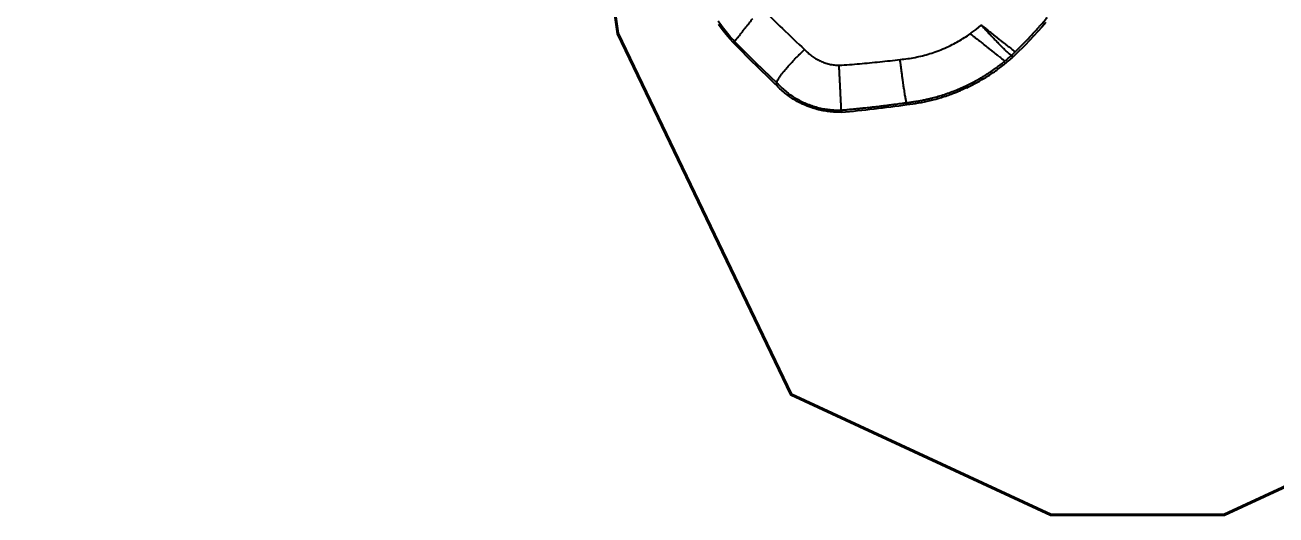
# Model space of a CAD drawing. Header units: millimetres. Extents: x 1145859089 to 1147511753, y -1047484727 to -1047247487.
# Drawn here: x 1146994914 to 1146995508, y -1047434644 to -1047434411 of the extents above; entities that cross this region are included whole.
import ezdxf
from ezdxf.xclip import XClip

# ---------------------------------------------------------------- set-up
doc = ezdxf.new("R2010")
doc.units = ezdxf.units.MM
doc.header["$LTSCALE"] = 100
doc.header["$MEASUREMENT"] = 0
doc.header["$XCLIPFRAME"] = 2
doc.layers.get('0').update_dxf_attribs({"linetype": 'CONTINUOUS'})
for name, color, linetype in [('XREF', 135, 'CONTINUOUS'), ('단지배치도$0$S240910', 33, 'CONTINUOUS'), ('단지배치도$0$W240910', 135, 'CONTINUOUS')]:
    doc.layers.add(name, color=color, linetype=linetype)
doc.styles.add('단지배치도$0$WS1', font='romans.shx', dxfattribs={"width": 0.8, "bigfont": 'whgtxt.shx'})

# ---------------------------------------------------------------- blocks, each defined once
blk = doc.blocks.new('단지배치도$0$zw$9902')
at = {"layer": '단지배치도$0$W240910', "linetype": 'ByBlock', "ltscale": 20}
for p, q in [((65506.17, -63044.36), (65504.42, -63042.02)), ((65626.67, -63044.24), (65629.11, -63042.19)), ((65657.96, -63043.13), (65656, -63045.31)), ((65659.9, -63040.94), (65657.96, -63043.13)), ((65507.98, -63046.65), (65506.17, -63044.36)), ((65509.87, -63048.89), (65507.98, -63046.65)), ((65511.35, -63050.55), (65509.87, -63048.89)), ((65511.35, -63050.55), (65511.93, -63050)), ((65511.93, -63050), (65511.94, -63050)), ((65511.93, -63050), (65511.93, -63050)), ((65511.94, -63050), (65511.95, -63050.01)), ((65511.95, -63050.01), (65511.97, -63050.03)), ((65511.97, -63050.03), (65511.99, -63050.04)), ((65511.99, -63050.04), (65512.01, -63050.06)), ((65512.01, -63050.06), (65512, -63050.08)), ((65512, -63050.08), (65521.94, -63059.95)), ((65652, -63049.58), (65649.96, -63051.68)), ((65654.01, -63047.46), (65652, -63049.58)), ((65656, -63045.31), (65654.01, -63047.46)), ((65513.21, -63052.44), (65511.35, -63050.55)), ((65515.54, -63054.78), (65513.21, -63052.44)), ((65517.87, -63057.11), (65515.54, -63054.78)), ((65643.48, -63056.66), (65645.28, -63054.91)), ((65646.13, -63055.51), (65644.17, -63057.41)), ((65649.96, -63051.68), (65647.9, -63053.76)), ((65520.21, -63059.44), (65517.87, -63057.11)), ((65522.56, -63061.75), (65520.21, -63059.44)), ((65521.94, -63059.95), (65532.15, -63069.77)), ((65524.91, -63064.06), (65522.56, -63061.75)), ((65644.17, -63057.41), (65643.48, -63056.66)), ((65644.13, -63057.44), (65644.17, -63057.41)), ((65527.28, -63066.35), (65524.91, -63064.06)), ((65529.65, -63068.64), (65527.28, -63066.35)), ((65531.5, -63070.41), (65529.65, -63068.64)), ((65531.5, -63070.41), (65532.15, -63069.77)), ((65532.14, -63069.76), (65532.15, -63069.77)), ((65622.52, -63071.82), (65619.03, -63073.39)), ((65593.72, -63079.04), (65593.84, -63080)), ((65562.72, -63083.56), (65562.66, -63082.6)), ((65578.3, -63081.98), (65578.15, -63081.99)), ((65578.45, -63081.96), (65578.3, -63081.98)), ((65583.75, -63081.33), (65580.14, -63081.76))]:
    blk.add_line(p, q, dxfattribs=at)
for centre, radius, start, end in [((65471.27, -62877.23), 248.7, 314.40151, 316.68587), ((65459.35, -62864.59), 267.09, 314.37266, 314.90496), ((65561.6, -63045.75), 37.83, 271.56526, 271.69927), ((65509.1, -62476.86), 609.06, 275.05069, 276.5102), ((65509.1, -62476.86), 609.06, 276.53842, 277.99802)]:
    blk.add_arc(centre, radius, start, end, dxfattribs=at)
for points, start_tangent, end_tangent in [([(65524.66, -63033.98), (65534.8, -63043.92), (65545.24, -63053.83)], (0.703978, -0.710222), (0.727695, -0.685901)), ([(65511.93, -63050), (65509.35, -63047.06), (65506.75, -63043.85), (65504.17, -63040.37)], (-0.674987, 0.73783), (-0.576455, 0.817129)), ([(65512.01, -63050.06), (65512.4, -63049.57), (65512.79, -63049.07), (65513.29, -63048.43), (65513.91, -63047.64), (65514.63, -63046.72), (65515.46, -63045.67), (65516.38, -63044.5), (65517.37, -63043.24), (65518.44, -63041.89), (65519.56, -63040.47), (65520.68, -63039.03)], (-0.285184, 0.958473), (0.706514, 0.707699)), ([(65629.11, -63042.19), (65630.5, -63043.28), (65632.09, -63044.53), (65633.22, -63045.42), (65634.2, -63046.19), (65635.03, -63046.85), (65635.63, -63047.32), (65636.22, -63047.78), (65636.79, -63048.23), (65637.34, -63048.67), (65637.88, -63049.09), (65639.13, -63050.07), (65640.26, -63050.96), (65641, -63051.54), (65641.69, -63052.08), (65642.32, -63052.58), (65643.17, -63053.24), (65643.87, -63053.8), (65644.45, -63054.25), (65644.88, -63054.59), (65645.28, -63054.91)], (0.788113, -0.615531), (0.767145, -0.641474)), ([(65640.69, -63054.27), (65639.58, -63053.17), (65638.34, -63051.92), (65636.98, -63050.54), (65635.5, -63049), (65634.71, -63048.18), (65633.88, -63047.31), (65633.03, -63046.4), (65632.25, -63045.57), (65631.24, -63044.49), (65630.15, -63043.32), (65629.11, -63042.19)], (-0.687293, 0.726381), (-0.744748, 0.667346)), ([(65652.23, -63047.84), (65655.39, -63044.42), (65656.18, -63043.55), (65656.43, -63043.27), (65656.8, -63042.85), (65657.26, -63042.33), (65658.52, -63040.91), (65660.55, -63038.55)], (0.685733, 0.727854), (0.64855, 0.761172)), ([(65590.62, -63058.58), (65594.23, -63058.15), (65597.76, -63057.55), (65601.29, -63056.76), (65604.78, -63055.79), (65608.19, -63054.63), (65611.86, -63053.16), (65615.41, -63051.48), (65618.34, -63049.9), (65621.17, -63048.17), (65623.92, -63046.31)], (0.993921, 0.110092), (0.716154, 0.697942)), ([(65623.92, -63046.31), (65624.88, -63045.61), (65625.76, -63044.94), (65626.67, -63044.24)], (0.643272, 0.765638), (0.789165, 0.614181)), ([(65623.92, -63046.31), (65624.24, -63046.56), (65624.79, -63046.99), (65625.35, -63047.43), (65625.9, -63047.86), (65626.44, -63048.29), (65627.05, -63048.77), (65627.56, -63049.17), (65628.31, -63049.76), (65629.07, -63050.36), (65629.93, -63051.03), (65630.45, -63051.44), (65630.98, -63051.86), (65631.66, -63052.39), (65632.32, -63052.91), (65632.91, -63053.37), (65633.45, -63053.8), (65634.02, -63054.25), (65634.58, -63054.69), (65635.13, -63055.12), (65635.78, -63055.64), (65636.45, -63056.16), (65637.07, -63056.65)], (0.615749, -0.787942), (0.785809, -0.618469)), ([(65532.14, -63069.76), (65532.19, -63069.07), (65532.42, -63068.51), (65532.8, -63067.82), (65533.11, -63067.32), (65533.48, -63066.76), (65533.91, -63066.16), (65534.67, -63065.15), (65535.55, -63064.05), (65536.15, -63063.32), (65536.81, -63062.55), (65537.52, -63061.74), (65538.69, -63060.45), (65539.95, -63059.09), (65540.54, -63058.47), (65541.17, -63057.82), (65541.84, -63057.14), (65542.55, -63056.43), (65542.91, -63056.07), (65543.29, -63055.7), (65544.13, -63054.88), (65545.24, -63053.83)], (-0.465436, 0.885081), (0.727282, 0.686339)), ([(65545.24, -63053.83), (65546.88, -63055.46), (65548.67, -63056.91), (65550.61, -63058.19), (65552.67, -63059.26), (65554.83, -63060.11), (65557.05, -63060.74), (65559.34, -63061.14), (65561.65, -63061.3)], (0.659637, -0.751584), (0.999537, -0.03042)), ([(65643.48, -63056.66), (65643.02, -63056.39), (65642.61, -63056.05), (65642.08, -63055.58), (65641.44, -63054.99), (65640.69, -63054.27)], (-0.999556, -0.029805), (-0.687293, 0.726381)), ([(65561.65, -63061.3), (65566.56, -63060.95), (65571.4, -63060.56), (65576.16, -63060.13), (65580.97, -63059.65), (65585.89, -63059.13), (65590.62, -63058.58)], (0.996203, 0.087064), (0.994347, 0.106177)), ([(65562.66, -63082.6), (65562.66, -63082.15), (65562.65, -63081.73), (65562.64, -63081.28), (65562.61, -63080.7), (65562.58, -63080.05), (65562.55, -63079.32), (65562.51, -63078.53), (65562.45, -63077.24), (65562.38, -63075.87), (65562.34, -63075.06), (65562.3, -63074.22), (65562.26, -63073.37), (65562.21, -63072.5), (65562.12, -63070.74), (65562.03, -63068.97), (65561.97, -63067.69), (65561.9, -63066.39), (65561.83, -63065.09), (65561.74, -63063.17), (65561.65, -63061.3)], (0.160969, 0.986959), (-0.052159, 0.998639)), ([(65593.72, -63079.04), (65593.54, -63078.52), (65593.42, -63077.97), (65593.28, -63077.24), (65593.12, -63076.36), (65592.94, -63075.29), (65592.74, -63074.05), (65592.52, -63072.64), (65592.38, -63071.68), (65592.22, -63070.62), (65592.03, -63069.29), (65591.87, -63068.1), (65591.74, -63067.17), (65591.58, -63066.01), (65591.34, -63064.17), (65591.11, -63062.45), (65590.99, -63061.52), (65590.84, -63060.37), (65590.72, -63059.34), (65590.62, -63058.58)], (-0.733087, 0.680135), (-0.119811, 0.992797)), ([(65620.36, -63071.72), (65623.17, -63070.4), (65625.67, -63069.12), (65626.13, -63068.88), (65626.57, -63068.64), (65626.99, -63068.41), (65627.38, -63068.19), (65627.75, -63067.98), (65628.1, -63067.78), (65628.43, -63067.59), (65629.28, -63067.09), (65629.93, -63066.7), (65630.4, -63066.42), (65630.74, -63066.21), (65631.1, -63065.99), (65631.41, -63065.79), (65632.03, -63065.39), (65633.27, -63064.59), (65635.7, -63062.91), (65636.24, -63062.52), (65636.64, -63062.23), (65637.49, -63061.59), (65637.89, -63061.29), (65638.23, -63061.03), (65638.68, -63060.68), (65639, -63060.43), (65639.51, -63060.03), (65639.92, -63059.7), (65640.43, -63059.29)], (0.912659, 0.408723), (0.772167, 0.63542)), ([(65622.23, -63071.95), (65625.81, -63070.17), (65630.68, -63067.42), (65635.38, -63064.36), (65639.88, -63061.02), (65644.13, -63057.44)], (0.904924, 0.425574), (0.744285, 0.667863)), ([(65637.07, -63056.65), (65637.49, -63056.98)], (0.785809, -0.618469), (0.605288, -0.796006)), ([(65637.49, -63056.98), (65638.29, -63057.61), (65639.01, -63058.17), (65639.58, -63058.63), (65640.01, -63058.96), (65640.43, -63059.29)], (0.605288, -0.796006), (0.879279, 0.476307)), ([(65640.43, -63059.29), (65641.96, -63057.99), (65642.73, -63057.33), (65643.1, -63057), (65643.48, -63056.66)], (0.772752, 0.634708), (0.743675, 0.668541)), ([(65544.66, -63079.92), (65543.04, -63079.14), (65540.49, -63077.73), (65538.05, -63076.14), (65535.73, -63074.39), (65533.54, -63072.47), (65531.55, -63070.47)], (-0.910642, 0.413197), (-0.678692, 0.734423)), ([(65532.14, -63069.76), (65534.15, -63071.77), (65536.3, -63073.64), (65538.57, -63075.36), (65540.97, -63076.91), (65543.46, -63078.29), (65546.05, -63079.48)], (0.678798, -0.734325), (0.921968, -0.387265)), ([(65593.72, -63079.04), (65594.33, -63078.96), (65595.18, -63078.86), (65596.16, -63078.72), (65596.89, -63078.62), (65597.51, -63078.52), (65598.26, -63078.4), (65599.01, -63078.27), (65600.72, -63077.96), (65602.66, -63077.56), (65604.4, -63077.16), (65605.95, -63076.78), (65608.66, -63076.04), (65611.64, -63075.11), (65614.59, -63074.08), (65617.5, -63072.95), (65620.36, -63071.72)], (0.993873, 0.110527), (0.912659, 0.408723)), ([(65593.84, -63080), (65599.39, -63079.2), (65604.87, -63078.05), (65610.28, -63076.57), (65615.58, -63074.76), (65619.35, -63073.25)], (0.993762, 0.11152), (0.919211, 0.393766)), ([(65546.05, -63079.48), (65548.69, -63080.48), (65551.4, -63081.3), (65554.18, -63081.92), (65555.38, -63082.13), (65556.58, -63082.3), (65557.79, -63082.43), (65559.01, -63082.53), (65560.23, -63082.59), (65561.41, -63082.61), (65562.66, -63082.6)], (0.921968, -0.387265), (0.999601, 0.028253)), ([(65562.66, -63082.6), (65563.47, -63082.52), (65564.41, -63082.44), (65565.49, -63082.34), (65566.73, -63082.22), (65568.03, -63082.1), (65569.11, -63081.99), (65569.7, -63081.93), (65570.19, -63081.88), (65570.67, -63081.84), (65571.61, -63081.74), (65572.53, -63081.64), (65573.7, -63081.52), (65575.13, -63081.37), (65576.62, -63081.2), (65578.32, -63081.01), (65580.09, -63080.8), (65581.63, -63080.62), (65582.93, -63080.46), (65584.01, -63080.33), (65584.85, -63080.22), (65585.46, -63080.15), (65585.9, -63080.09), (65586.68, -63079.99), (65587.2, -63079.92), (65587.82, -63079.84), (65588.92, -63079.7), (65590.15, -63079.53), (65591.2, -63079.39), (65592.15, -63079.26), (65592.99, -63079.14), (65593.72, -63079.04)], (0.996164, 0.087507), (0.990149, 0.140016)), ([(65562.63, -63083.56), (65559.81, -63083.53), (65556.91, -63083.31), (65554.03, -63082.87), (65551.19, -63082.24), (65548.4, -63081.4), (65544.66, -63079.92)], (-0.999627, -0.027316), (-0.931929, 0.36264))]:
    blk.add_spline(points, degree=3, dxfattribs=dict(at, start_tangent=start_tangent, end_tangent=end_tangent))
at = {"layer": '단지배치도$0$S240910', "style": '단지배치도$0$WS1', "width": 0.8}
blk.add_text('FH:32.00', height=1200, dxfattribs=at).set_placement((60354.83, -63274.83))
blk = doc.blocks.new('단지배치도')
blk.add_blockref('단지배치도$0$zw$9902', (141034.19, 142437.16))

msp = doc.modelspace()

# ---------------------------------------------------------------- block references
at = {"layer": 'XREF'}
ref = msp.add_blockref('단지배치도', (1146788705.034274, -1047513806.462535), dxfattribs=at)
XClip(ref).set_block_clipping_path([(72982.4064819524, 34919.7593965302), (360382.4067475507, 255319.7593436702)])

doc.saveas('drawing.dxf')
